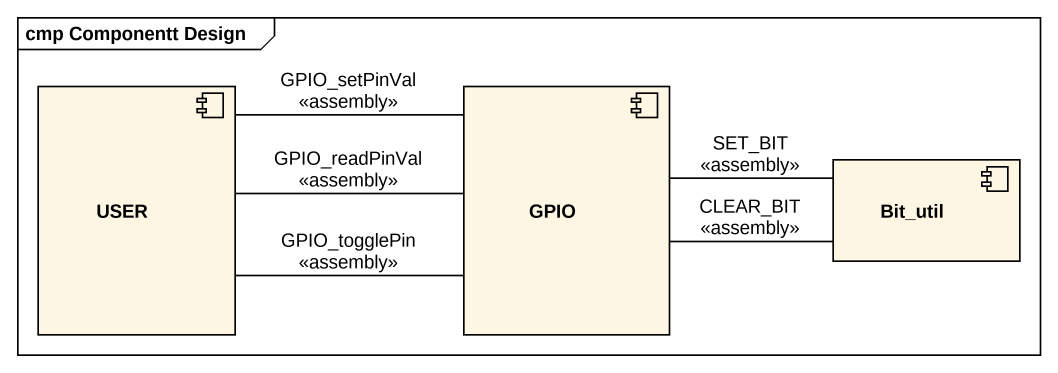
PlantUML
@startuml
mainframe cmp Componentt Design
component USER
component GPIO
component Bit_util
GPIO -left- USER : GPIO_setPinVal\n<<assembly>>
GPIO -left- USER : GPIO_readPinVal\n<<assembly>>
GPIO -left- USER : GPIO_togglePin\n<<assembly>>
Bit_util -left- GPIO : SET_BIT\n<<assembly>>
Bit_util -left- GPIO : CLEAR_BIT\n<<assembly>>
@enduml
